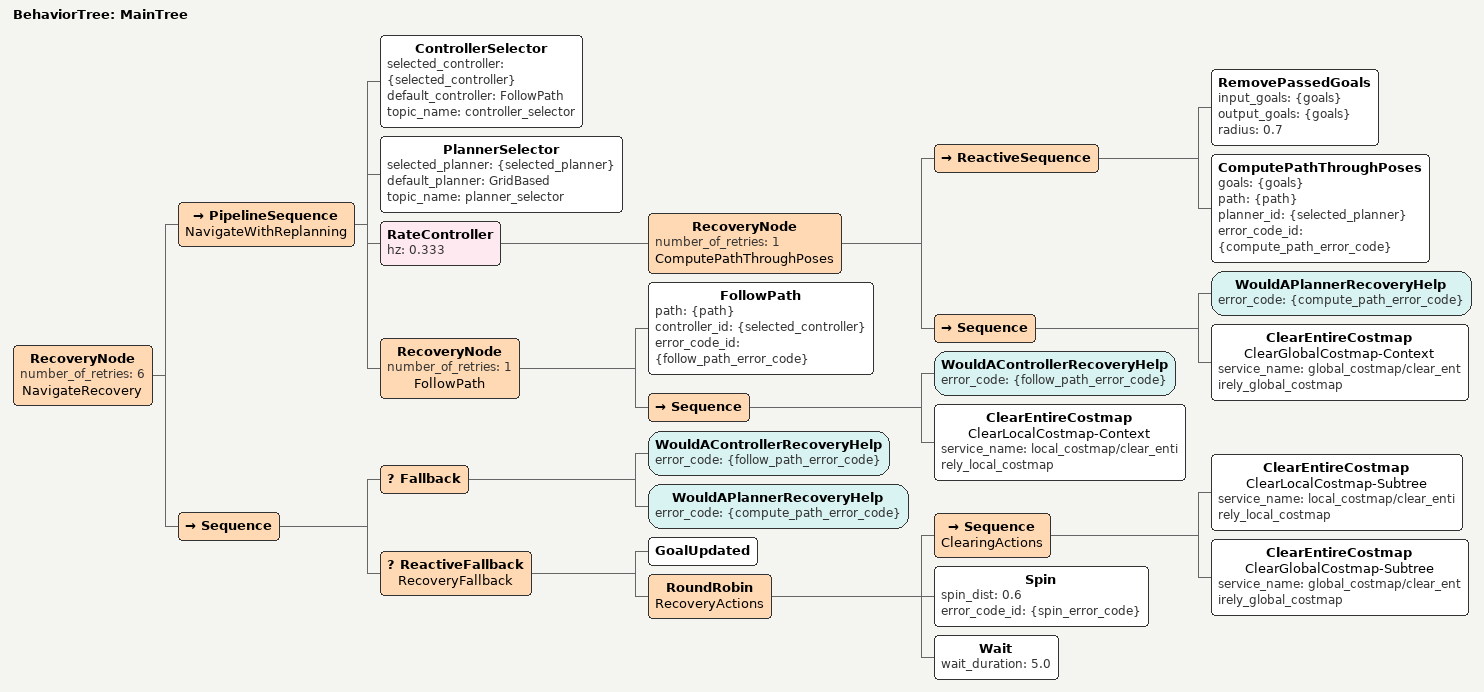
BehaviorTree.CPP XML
<root BTCPP_format="4" main_tree_to_execute="MainTree">
  <BehaviorTree ID="MainTree">
    <RecoveryNode number_of_retries="6" name="NavigateRecovery">
      <PipelineSequence name="NavigateWithReplanning">
        <ControllerSelector selected_controller="{selected_controller}" default_controller="FollowPath" topic_name="controller_selector"/>
        <PlannerSelector selected_planner="{selected_planner}" default_planner="GridBased" topic_name="planner_selector"/>
        <RateController hz="0.333">
          <RecoveryNode number_of_retries="1" name="ComputePathThroughPoses">
            <ReactiveSequence>
              <RemovePassedGoals input_goals="{goals}" output_goals="{goals}" radius="0.7"/>
              <ComputePathThroughPoses goals="{goals}" path="{path}" planner_id="{selected_planner}" error_code_id="{compute_path_error_code}"/>
            </ReactiveSequence>
            <Sequence>
              <WouldAPlannerRecoveryHelp error_code="{compute_path_error_code}"/>
              <ClearEntireCostmap name="ClearGlobalCostmap-Context" service_name="global_costmap/clear_entirely_global_costmap"/>
            </Sequence>
          </RecoveryNode>
        </RateController>
        <RecoveryNode number_of_retries="1" name="FollowPath">
          <FollowPath path="{path}" controller_id="{selected_controller}" error_code_id="{follow_path_error_code}"/>
          <Sequence>
            <WouldAControllerRecoveryHelp error_code="{follow_path_error_code}"/>
            <ClearEntireCostmap name="ClearLocalCostmap-Context" service_name="local_costmap/clear_entirely_local_costmap"/>
          </Sequence>
        </RecoveryNode>
      </PipelineSequence>
      <Sequence>
        <Fallback>
          <WouldAControllerRecoveryHelp error_code="{follow_path_error_code}"/>
          <WouldAPlannerRecoveryHelp error_code="{compute_path_error_code}"/>
        </Fallback>
        <ReactiveFallback name="RecoveryFallback">
          <GoalUpdated/>
          <RoundRobin name="RecoveryActions">
            <Sequence name="ClearingActions">
              <ClearEntireCostmap name="ClearLocalCostmap-Subtree" service_name="local_costmap/clear_entirely_local_costmap"/>
              <ClearEntireCostmap name="ClearGlobalCostmap-Subtree" service_name="global_costmap/clear_entirely_global_costmap"/>
            </Sequence>
            <!-- Small spin: 1.57 rad at the crawl's ~0.27 rad/s overruns the
                 behavior's own time allowance and always "fails". -->
            <Spin spin_dist="0.6" error_code_id="{spin_error_code}"/>
            <Wait wait_duration="5.0"/>
            <!-- No BackUp: this gait has no reverse (allow_reversing false,
                 policy clamps vx >= 0), so it could only ever fail. -->
          </RoundRobin>
        </ReactiveFallback>
      </Sequence>
    </RecoveryNode>
  </BehaviorTree>
</root>
